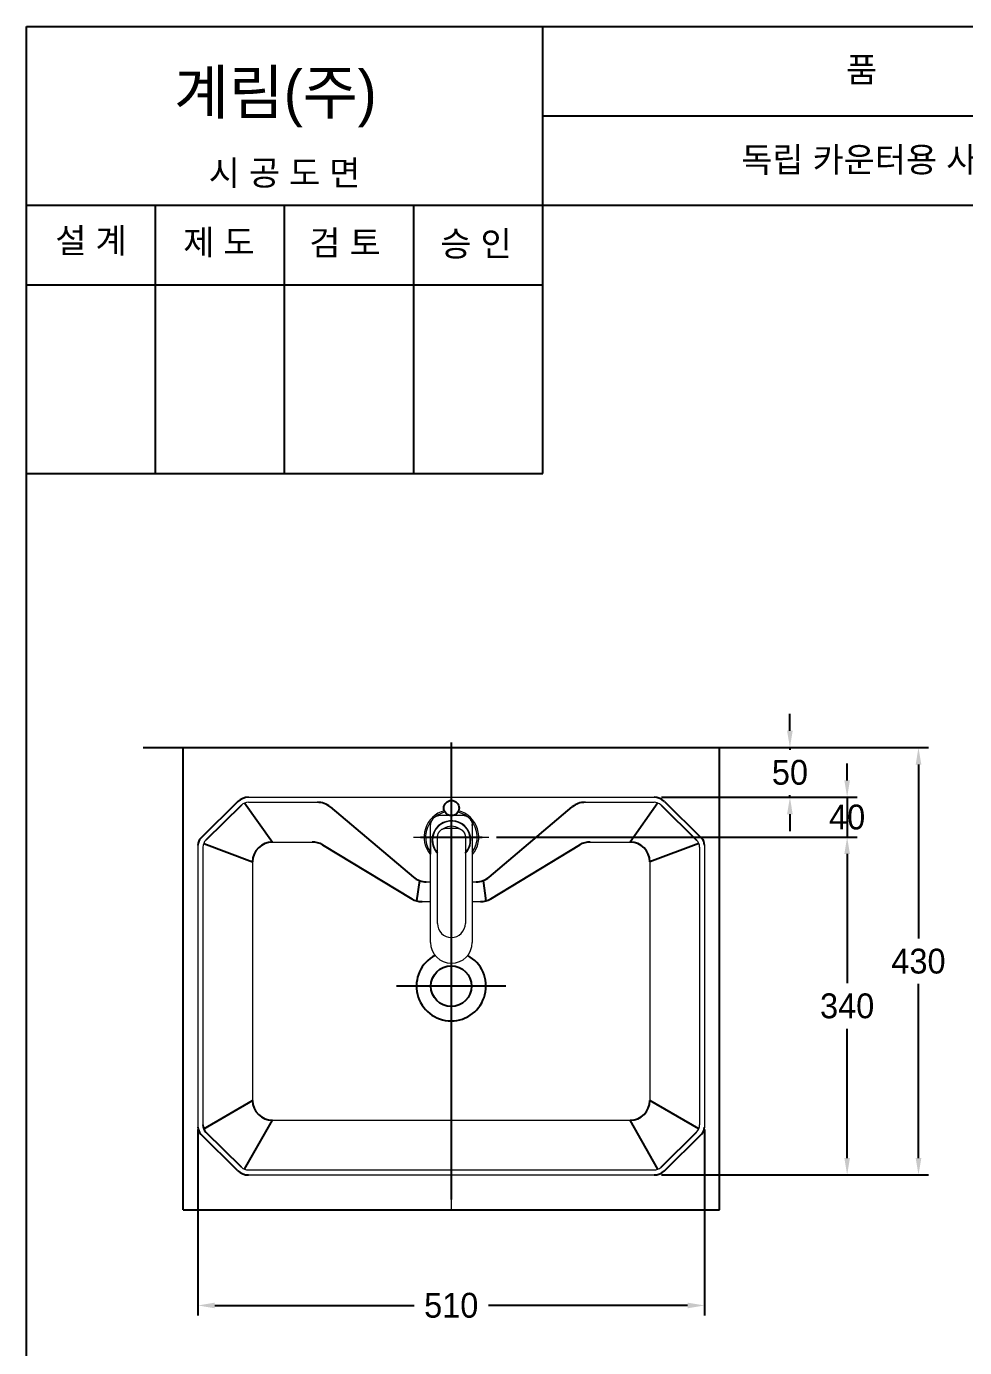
# Model space of a CAD drawing. Header units: millimetres. Extents: x 0 to 1800, y -67 to 2530.
# Drawn here: x 0 to 945, y 1201 to 2530 of the extents above; entities that cross this region are included whole.
import ezdxf
from ezdxf.enums import TextEntityAlignment as Align
from ezdxf.lldxf.tags import DXFTag

# ---------------------------------------------------------------- set-up
doc = ezdxf.new("R2010")
doc.units = ezdxf.units.MM
doc.layers.add('61', color=7, linetype='Continuous', true_color=0xffffff)
for name, color, linetype in [('TEXT', 7, 'Continuous'), ('내부선 및 부속', 4, 'Continuous'), ('도각라인', 255, 'Continuous'), ('외형선', 3, 'Continuous'), ('중심선', 1, 'DASHED'), ('치수선', 7, 'Continuous')]:
    doc.layers.add(name, color=color, linetype=linetype)
doc.styles.add('____', font='')
doc.styles.add('타이틀', font='H2GTRM.TTF', dxfattribs={"height": 25})
doc.styles.get('____').set_extended_font_data('굴림')
tags = doc.linetypes.add('DASHDOT', pattern=[70, 31, -13, 13, -13]).pattern_tags.tags
tags[10:11] = [DXFTag(74, 4), DXFTag(75, 0), DXFTag(340, '0'), DXFTag(46, 0.0), DXFTag(50, 0.0), DXFTag(44, 0.0), DXFTag(45, 0.0)]
tags[8:9] = [DXFTag(74, 4), DXFTag(75, 0), DXFTag(340, '0'), DXFTag(46, 0.0), DXFTag(50, 0.0), DXFTag(44, 0.0), DXFTag(45, 0.0)]
tags[6:7] = [DXFTag(74, 4), DXFTag(75, 0), DXFTag(340, '0'), DXFTag(46, 0.0), DXFTag(50, 0.0), DXFTag(44, 0.0), DXFTag(45, 0.0)]
tags[4:5] = [DXFTag(74, 4), DXFTag(75, 0), DXFTag(340, '0'), DXFTag(46, 0.0), DXFTag(50, 0.0), DXFTag(44, 0.0), DXFTag(45, 0.0)]
tags = doc.linetypes.add('DASHED', pattern=[25.72, 12.86, -12.86]).pattern_tags.tags
tags[6:7] = [DXFTag(74, 4), DXFTag(75, 0), DXFTag(340, '0'), DXFTag(46, 0.0), DXFTag(50, 0.0), DXFTag(44, 0.0), DXFTag(45, 0.0)]
tags[4:5] = [DXFTag(74, 4), DXFTag(75, 0), DXFTag(340, '0'), DXFTag(46, 0.0), DXFTag(50, 0.0), DXFTag(44, 0.0), DXFTag(45, 0.0)]
doc.dimstyles.new('MSADIM', dxfattribs={"dimtxt": 33, "dimasz": 17, "dimexe": 10, "dimexo": 7.5, "dimgap": 10, "dimtad": 0, "dimtih": 1, "dimtoh": 1, "dimdec": 0, "dimzin": 1, "dimdsep": 46, "dimtxsty": '____', "dimcen": 11.25, "dimadec": 0, "dimazin": 0, "dimtfac": 1, "dimtdec": 0, "dimtix": 1, "dimtmove": 0, "dimatfit": 3, "dimfxl": 1, "dimtolj": 1, "dimtzin": 1, "dimarcsym": 0})

# ---------------------------------------------------------------- blocks, each defined once
blk = doc.blocks.new('*D9')
at = {"layer": '치수선', "color": 0, "linetype": 'Continuous', "lineweight": -2, "transparency": 16777216}
for p, q in [((473.2, 1714.3), (836.3, 1714.3)), ((826.3, 1697.3), (826.3, 1567.2)), ((826.3, 1391.3), (826.3, 1521.5)), ((639.4, 1374.3), (836.3, 1374.3))]:
    blk.add_line(p, q, dxfattribs=at)
at = {"layer": '치수선', "color": 0, "linetype": 'Continuous', "transparency": 16777216}
for points in [[(823.5, 1697.3), (829.1, 1697.3), (826.3, 1714.3)], [(823.5, 1391.3), (829.1, 1391.3), (826.3, 1374.3)]]:
    blk.add_solid(points, dxfattribs=at)
at = {"layer": '치수선', "color": 0, "linetype": 'Continuous', "transparency": 16777216, "insert": (826.3, 1544.3), "char_height": 25, "attachment_point": 5, "style": '____'}
blk.add_mtext('\\A1;340', dxfattribs=at)
blk = doc.blocks.new('*D10')
at = {"layer": '치수선', "color": 0, "linetype": 'Continuous', "lineweight": -2, "transparency": 16777216}
for p, q in [((172.7, 1420), (172.7, 1233)), ((682.7, 1420), (682.7, 1233)), ((189.7, 1243), (390.4, 1243)), ((665.7, 1243), (465.1, 1243))]:
    blk.add_line(p, q, dxfattribs=at)
at = {"layer": '치수선', "color": 0, "linetype": 'Continuous', "transparency": 16777216}
for points in [[(189.7, 1245.8), (189.7, 1240.1), (172.7, 1243)], [(665.7, 1245.8), (665.7, 1240.1), (682.7, 1243)]]:
    blk.add_solid(points, dxfattribs=at)
at = {"layer": '치수선', "color": 0, "linetype": 'Continuous', "transparency": 16777216, "insert": (427.7, 1243), "char_height": 25, "attachment_point": 5, "style": '____'}
blk.add_mtext('\\A1;510', dxfattribs=at)
blk = doc.blocks.new('*D11')
at = {"layer": '치수선', "color": 0, "linetype": 'Continuous', "lineweight": -2, "transparency": 16777216}
for p, q in [((768.7, 1821.3), (768.7, 1838.3)), ((705.2, 1804.3), (778.7, 1804.3)), ((768.7, 1804.3), (768.7, 1802.1)), ((768.7, 1754.3), (768.7, 1756.5)), ((639.4, 1754.3), (778.7, 1754.3)), ((768.7, 1737.3), (768.7, 1720.3))]:
    blk.add_line(p, q, dxfattribs=at)
at = {"layer": '치수선', "color": 0, "linetype": 'Continuous', "transparency": 16777216}
for points in [[(765.8, 1821.3), (771.5, 1821.3), (768.7, 1804.3)], [(765.8, 1737.3), (771.5, 1737.3), (768.7, 1754.3)]]:
    blk.add_solid(points, dxfattribs=at)
at = {"layer": '치수선', "color": 0, "linetype": 'Continuous', "transparency": 16777216, "insert": (768.7, 1779.3), "char_height": 25, "attachment_point": 5, "style": '____'}
blk.add_mtext('\\A1;50', dxfattribs=at)
blk = doc.blocks.new('*D12')
at = {"layer": '치수선', "color": 0, "linetype": 'Continuous', "lineweight": -2, "transparency": 16777216}
for p, q in [((705.2, 1804.3), (908.1, 1804.3)), ((898.1, 1787.3), (898.1, 1612.2)), ((898.1, 1391.3), (898.1, 1566.5)), ((639.4, 1374.3), (908.1, 1374.3))]:
    blk.add_line(p, q, dxfattribs=at)
at = {"layer": '치수선', "color": 0, "linetype": 'Continuous', "transparency": 16777216}
for points in [[(895.3, 1787.3), (901, 1787.3), (898.1, 1804.3)], [(895.3, 1391.3), (901, 1391.3), (898.1, 1374.3)]]:
    blk.add_solid(points, dxfattribs=at)
at = {"layer": '치수선', "color": 0, "linetype": 'Continuous', "transparency": 16777216, "insert": (898.1, 1589.3), "char_height": 25, "attachment_point": 5, "style": '____'}
blk.add_mtext('\\A1;430', dxfattribs=at)
blk = doc.blocks.new('*D14')
at = {"layer": '치수선', "color": 0, "linetype": 'Continuous', "lineweight": -2, "transparency": 16777216}
for p, q in [((826.3, 1771.3), (826.3, 1788.3)), ((639.4, 1754.3), (836.3, 1754.3)), ((826.3, 1754.3), (826.3, 1714.3)), ((473.2, 1714.3), (836.3, 1714.3)), ((826.3, 1697.3), (826.3, 1680.3))]:
    blk.add_line(p, q, dxfattribs=at)
at = {"layer": '치수선', "color": 0, "linetype": 'Continuous', "transparency": 16777216}
for points in [[(823.5, 1771.3), (829.1, 1771.3), (826.3, 1754.3)], [(823.5, 1697.3), (829.1, 1697.3), (826.3, 1714.3)]]:
    blk.add_solid(points, dxfattribs=at)
at = {"layer": '치수선', "color": 0, "linetype": 'Continuous', "transparency": 16777216, "insert": (826.3, 1734.3), "char_height": 25, "attachment_point": 5, "style": '____'}
blk.add_mtext('\\A1;40', dxfattribs=at)

msp = doc.modelspace()

# ---------------------------------------------------------------- linework, layer by layer
at = {"layer": '61', "linetype": 'Continuous', "lineweight": 18}
msp.add_point((427.7, 1754.3), dxfattribs=at)
at = {"layer": '내부선 및 부속'}
for p, q in [((216.5, 1746.4), (180.7, 1711.2)), ((219.7, 1748.6), (247.7, 1709.3)), ((305.8, 1744.6), (389.6, 1674)), ((465.8, 1674), (549.6, 1744.6)), ((635.7, 1748.6), (607.7, 1709.3)), ((638.9, 1746.4), (674.7, 1711.2)), ((178.5, 1707.9), (227.7, 1689.3)), ((298.2, 1706.4), (388, 1652.2)), ((467.5, 1652.2), (557.3, 1706.4)), ((676.9, 1707.9), (627.7, 1689.3)), ((395.7, 1670.5), (392.9, 1650.1)), ((459.8, 1670.5), (462.5, 1650.1)), ((178.5, 1420.7), (227.7, 1449.3)), ((676.9, 1420.7), (627.7, 1449.3)), ((219.7, 1380.1), (247.7, 1429.3)), ((635.7, 1380.1), (607.7, 1429.3)), ((216.5, 1382.2), (180.7, 1417.5)), ((638.9, 1382.2), (674.7, 1417.5))]:
    msp.add_line(p, q, dxfattribs=at)
at = {"layer": '내부선 및 부속', "linetype": 'Continuous', "lineweight": 18}
for p, q in [((223.5, 1749.3), (292.9, 1749.3)), ((562.5, 1749.3), (631.9, 1749.3)), ((417.2, 1736.3), (425.2, 1736.3)), ((430.7, 1736.3), (438.7, 1736.3)), ((406.9, 1608.3), (406.9, 1726.1)), ((422.9, 1723.3), (432.9, 1723.3)), ((448.9, 1726.1), (448.9, 1608.3)), ((177.7, 1704.1), (177.7, 1424.6)), ((247.7, 1709.3), (287.8, 1709.3)), ((413.9, 1713.4), (413.9, 1714.3)), ((413.9, 1701.3), (413.9, 1713.4)), ((441.9, 1714.3), (441.9, 1713.4)), ((441.9, 1713.4), (441.9, 1701.3)), ((567.6, 1709.3), (607.7, 1709.3)), ((677.7, 1704.1), (677.7, 1424.6)), ((227.7, 1689.3), (227.7, 1449.3)), ((413.9, 1627.3), (413.9, 1701.3)), ((441.9, 1701.3), (441.9, 1627.3)), ((627.7, 1689.3), (627.7, 1449.3)), ((402.5, 1669.3), (406.9, 1669.3)), ((448.9, 1669.3), (452.9, 1669.3)), ((398.3, 1649.3), (406.9, 1649.3)), ((448.9, 1649.3), (457.1, 1649.3)), ((247.7, 1429.3), (607.7, 1429.3)), ((223.5, 1379.3), (631.9, 1379.3))]:
    msp.add_line(p, q, dxfattribs=at)
at = {"layer": '내부선 및 부속', "linetype": 'Continuous'}
msp.add_circle((427.9, 1743.5), 7.64, dxfattribs=at)
at = {"layer": '내부선 및 부속'}
msp.add_circle((427.7, 1564.3), 20.5, dxfattribs=at)
at = {"layer": '내부선 및 부속', "lineweight": 18}
for centre, start, end in [((223.5, 1739.3), 90, 134.5586), ((631.9, 1739.3), 45.4414, 90), ((187.7, 1704.1), 134.5586, 180), ((667.7, 1704.1), 0, 45.4414), ((667.7, 1424.6), 314.5586, 0), ((223.5, 1389.3), 225.4414, 270), ((631.9, 1389.3), 270, 314.5586)]:
    msp.add_arc(centre, 10, start, end, dxfattribs=at)
at = {"layer": '내부선 및 부속'}
for centre, radius, start, end in [((292.9, 1729.3), 20, 49.8991, 90), ((562.5, 1729.3), 20, 90, 130.1009), ((247.7, 1689.3), 20, 90, 180), ((287.8, 1689.3), 20, 58.8677, 90), ((567.6, 1689.3), 20, 90, 121.1323), ((607.7, 1689.3), 20, 0, 90), ((402.5, 1689.3), 20, 229.8991, 270), ((452.9, 1689.3), 20, 270, 310.1009), ((398.3, 1669.3), 20, 238.8677, 270), ((457.1, 1669.3), 20, 270, 301.1323), ((247.7, 1449.3), 20, 180, 270), ((607.7, 1449.3), 20, 270, 0), ((187.7, 1424.6), 10, 180, 225.4414)]:
    msp.add_arc(centre, radius, start, end, dxfattribs=at)
at = {"layer": '내부선 및 부속', "linetype": 'Continuous', "lineweight": 18}
for centre, radius, start, end in [((427.9, 1714.3), 27.5, 105.1412, 220.213), ((427.9, 1714.3), 26, 138.3075, 215.8537), ((427.9, 1711.3), 19.5, 315.7312, 180), ((427.9, 1711.3), 19, 317.3006, 222.3675), ((427.9, 1714.3), 26, 104.5323, 126.2981), ((427.9, 1714.3), 26, 53.3306, 75.4677), ((427.9, 1714.3), 27.5, 319.9383, 74.8588), ((427.9, 1714.3), 26, 323.8762, 42.39), ((427.9, 1711.3), 13.9, 56.5031, 122.9006), ((427.9, 1711.3), 19.5, 180, 223.9594), ((427.9, 1627.3), 14, 180, 270), ((427.9, 1627.3), 14, 270, 0), ((427.9, 1608.3), 21, 180, 0)]:
    msp.add_arc(centre, radius, start, end, dxfattribs=at)
at = {"layer": '내부선 및 부속', "linetype": 'Continuous'}
msp.add_arc((427.7, 1564.3), 35, 117.6979, 61.7403, dxfattribs=at)
at = {"layer": '내부선 및 부속', "linetype": 'Continuous', "lineweight": 18}
for points, knots in [([(406.9, 1726.1), (406.9, 1726.1), (406.9, 1726.1), (406.9, 1726.1), (406.9, 1726.1), (406.9, 1726.1), (406.9, 1726.2), (406.9, 1726.2), (406.9, 1726.4), (406.9, 1726.7), (407, 1726.9), (407, 1727.4), (407.1, 1728.1), (407.3, 1728.7), (407.4, 1729.1), (407.4, 1729.2), (407.5, 1729.4), (407.5, 1729.5), (407.6, 1729.7), (407.7, 1729.8), (407.8, 1730.3), (408, 1730.6), (408.3, 1731.2), (408.5, 1731.5), (408.8, 1731.9), (408.9, 1732), (409, 1732.2), (409.1, 1732.3), (409.2, 1732.4), (409.2, 1732.5), (409.4, 1732.7), (409.5, 1732.8), (409.7, 1733), (409.7, 1733.1), (409.8, 1733.2), (409.9, 1733.3), (410.2, 1733.6), (410.4, 1733.8), (410.9, 1734.2), (411.2, 1734.4), (411.8, 1734.8), (412, 1734.9), (412.5, 1735.2), (412.6, 1735.3), (412.8, 1735.3), (412.9, 1735.4), (412.9, 1735.4), (413, 1735.4), (413.1, 1735.5), (413.2, 1735.5), (413.6, 1735.7), (413.9, 1735.8), (414.5, 1736), (414.8, 1736.1), (415.5, 1736.2), (415.8, 1736.2), (416.2, 1736.3), (416.3, 1736.3), (416.5, 1736.3), (416.6, 1736.3), (416.7, 1736.3), (416.8, 1736.3), (416.9, 1736.3), (417, 1736.3), (417.1, 1736.3), (417.1, 1736.3), (417.1, 1736.3), (417.1, 1736.3), (417.2, 1736.3), (417.2, 1736.3), (417.2, 1736.3)], [0, 0, 0, 0, 0.000488, 0.000488, 0.000977, 0.001953, 0.003906, 0.007812, 0.015625, 0.03125, 0.0625, 0.0625, 0.125, 0.1875, 0.1875, 0.203125, 0.203125, 0.21875, 0.21875, 0.25, 0.25, 0.3125, 0.3125, 0.375, 0.375, 0.40625, 0.40625, 0.421875, 0.421875, 0.4375, 0.4375, 0.46875, 0.46875, 0.484375, 0.484375, 0.5, 0.5, 0.5625, 0.5625, 0.625, 0.625, 0.6875, 0.6875, 0.71875, 0.71875, 0.726562, 0.726562, 0.734375, 0.734375, 0.75, 0.75, 0.8125, 0.8125, 0.875, 0.875, 0.9375, 0.9375, 0.953125, 0.953125, 0.96875, 0.96875, 0.984375, 0.984375, 0.992188, 0.996094, 0.998047, 0.999023, 0.999512, 0.999512, 1, 1, 1, 1]), ([(417.2, 1736.3), (417.2, 1736.3), (417.2, 1736.3), (417.2, 1736.3), (417.2, 1736.3), (417.2, 1736.3)], [0, 0, 0, 0, 0.446521, 0.446521, 1, 1, 1, 1]), ([(438.7, 1736.3), (438.7, 1736.3), (438.7, 1736.3), (438.7, 1736.3), (438.7, 1736.3), (438.8, 1736.3), (438.8, 1736.3), (438.9, 1736.3), (439, 1736.3), (439.3, 1736.3), (439.6, 1736.3), (440.1, 1736.2), (440.4, 1736.2), (441, 1736.1), (441.4, 1736), (441.8, 1735.9), (441.8, 1735.8), (442, 1735.8), (442.1, 1735.7), (442.3, 1735.7), (442.5, 1735.6), (442.9, 1735.4), (443.2, 1735.3), (443.8, 1734.9), (444.1, 1734.8), (444.5, 1734.5), (444.7, 1734.4), (444.9, 1734.2), (444.9, 1734.2), (445.1, 1734.1), (445.1, 1734), (445.3, 1733.9), (445.4, 1733.8), (445.6, 1733.6), (445.7, 1733.5), (445.8, 1733.4), (445.9, 1733.4), (446.2, 1733.1), (446.4, 1732.8), (446.8, 1732.3), (447, 1732), (447.4, 1731.5), (447.6, 1731.2), (447.8, 1730.8), (447.9, 1730.6), (448, 1730.4), (448, 1730.3), (448.1, 1730.2), (448.1, 1730.1), (448.3, 1729.7), (448.4, 1729.4), (448.6, 1728.7), (448.7, 1728.4), (448.8, 1727.8), (448.9, 1727.4), (448.9, 1727), (448.9, 1726.9), (448.9, 1726.8), (448.9, 1726.7), (448.9, 1726.5), (448.9, 1726.4), (448.9, 1726.3), (448.9, 1726.2), (448.9, 1726.2), (448.9, 1726.1), (448.9, 1726.1), (448.9, 1726.1), (448.9, 1726.1), (448.9, 1726.1), (448.9, 1726.1)], [0, 0, 0, 0, 0.000488, 0.000488, 0.000977, 0.001953, 0.003906, 0.007812, 0.015625, 0.03125, 0.0625, 0.0625, 0.125, 0.125, 0.1875, 0.1875, 0.203125, 0.203125, 0.21875, 0.21875, 0.25, 0.25, 0.3125, 0.3125, 0.375, 0.375, 0.40625, 0.40625, 0.421875, 0.421875, 0.4375, 0.4375, 0.46875, 0.46875, 0.484375, 0.484375, 0.5, 0.5, 0.5625, 0.5625, 0.625, 0.625, 0.6875, 0.6875, 0.71875, 0.71875, 0.734375, 0.734375, 0.75, 0.75, 0.8125, 0.8125, 0.875, 0.875, 0.9375, 0.9375, 0.953125, 0.953125, 0.96875, 0.96875, 0.984375, 0.984375, 0.992187, 0.996094, 0.998047, 0.999023, 0.999512, 0.999512, 1, 1, 1, 1]), ([(438.7, 1736.3), (438.7, 1736.3), (438.7, 1736.3), (438.7, 1736.3), (438.7, 1736.3), (438.7, 1736.3)], [0, 0, 0, 0, 0.553479, 0.553479, 1, 1, 1, 1]), ([(406.9, 1726.1), (406.9, 1726.1), (406.9, 1726.1), (406.9, 1726.1), (406.9, 1726.1), (406.9, 1726.1)], [0, 0, 0, 0, 0.506361, 0.506361, 1, 1, 1, 1]), ([(413.9, 1714.3), (413.9, 1714.7), (413.9, 1715.1), (414, 1715.8), (414.1, 1716.1), (414.2, 1716.8), (414.3, 1717.1), (414.6, 1717.7), (414.7, 1718), (414.9, 1718.5), (415.1, 1718.8), (415.4, 1719.2), (415.5, 1719.5), (415.8, 1719.9), (416, 1720), (416.2, 1720.3), (416.2, 1720.4), (416.4, 1720.5), (416.4, 1720.5), (416.5, 1720.6), (416.5, 1720.6), (416.5, 1720.7), (416.5, 1720.7), (416.5, 1720.7), (416.5, 1720.7), (416.5, 1720.7), (416.5, 1720.7), (416.5, 1720.7), (416.5, 1720.7), (416.5, 1720.7), (416.8, 1720.9), (417, 1721.1), (417.5, 1721.5), (417.7, 1721.7), (418.2, 1722), (418.5, 1722.2), (419, 1722.4), (419.3, 1722.6), (419.8, 1722.8), (420.1, 1722.9), (420.7, 1723), (420.9, 1723.1), (421.5, 1723.2), (421.8, 1723.2), (422.3, 1723.3), (422.6, 1723.3), (422.9, 1723.3)], [0, 0, 0, 0, 0.0625, 0.0625, 0.125, 0.125, 0.1875, 0.1875, 0.25, 0.25, 0.3125, 0.3125, 0.375, 0.375, 0.4375, 0.4375, 0.46875, 0.46875, 0.484375, 0.492187, 0.496094, 0.498047, 0.499023, 0.499512, 0.499756, 0.499878, 0.499939, 0.499969, 0.499969, 0.5, 0.5, 0.5625, 0.5625, 0.625, 0.625, 0.6875, 0.6875, 0.75, 0.75, 0.8125, 0.8125, 0.875, 0.875, 0.9375, 0.9375, 1, 1, 1, 1]), ([(432.9, 1723.3), (432.9, 1723.3), (432.9, 1723.3), (433, 1723.3), (433, 1723.3), (433.1, 1723.3), (433.1, 1723.3), (433.2, 1723.3), (433.2, 1723.3), (433.3, 1723.3), (433.3, 1723.3), (433.4, 1723.3), (433.4, 1723.3), (433.5, 1723.3), (433.5, 1723.3), (433.5, 1723.3), (433.6, 1723.3), (433.6, 1723.3), (433.7, 1723.3), (433.7, 1723.3), (433.8, 1723.3), (433.8, 1723.3), (433.9, 1723.3), (433.9, 1723.3), (434, 1723.2), (434, 1723.2), (434.1, 1723.2), (434.1, 1723.2), (434.1, 1723.2), (434.2, 1723.2), (434.2, 1723.2), (434.3, 1723.2), (434.3, 1723.2), (434.4, 1723.2), (434.4, 1723.2), (434.5, 1723.2), (434.5, 1723.2), (434.6, 1723.2), (434.6, 1723.1), (434.7, 1723.1), (434.7, 1723.1), (434.7, 1723.1), (434.8, 1723.1), (434.8, 1723.1), (434.9, 1723.1), (434.9, 1723.1), (435, 1723.1), (435, 1723.1), (435.1, 1723), (435.1, 1723), (435.2, 1723), (435.2, 1723), (435.3, 1723), (435.3, 1723), (435.3, 1723), (435.4, 1723), (435.4, 1722.9), (435.5, 1722.9), (435.5, 1722.9), (435.6, 1722.9), (435.6, 1722.9), (435.7, 1722.9), (435.7, 1722.9), (435.8, 1722.8), (435.8, 1722.8), (435.8, 1722.8), (435.9, 1722.8), (435.9, 1722.8), (436, 1722.8), (436, 1722.8), (436.1, 1722.7), (436.1, 1722.7), (436.2, 1722.7), (436.2, 1722.7), (436.3, 1722.7), (436.3, 1722.6), (436.3, 1722.6), (436.4, 1722.6), (436.4, 1722.6), (436.5, 1722.6), (436.5, 1722.6), (436.6, 1722.5), (436.6, 1722.5), (436.7, 1722.5), (436.7, 1722.5), (436.7, 1722.4), (436.8, 1722.4), (436.8, 1722.4), (436.9, 1722.4), (436.9, 1722.4), (437, 1722.3), (437, 1722.3), (437.1, 1722.3), (437.1, 1722.3), (437.1, 1722.3), (437.2, 1722.2), (437.2, 1722.2), (437.3, 1722.2), (437.3, 1722.2), (437.4, 1722.1), (437.4, 1722.1), (437.4, 1722.1), (437.5, 1722.1), (437.5, 1722), (437.6, 1722), (437.6, 1722), (437.7, 1722), (437.7, 1721.9), (437.7, 1721.9), (437.8, 1721.9), (437.8, 1721.8), (437.9, 1721.8), (437.9, 1721.8), (437.9, 1721.8), (438, 1721.7), (438, 1721.7), (438.1, 1721.7), (438.1, 1721.7), (438.1, 1721.6), (438.2, 1721.6), (438.2, 1721.6), (438.3, 1721.5), (438.3, 1721.5), (438.3, 1721.5), (438.4, 1721.4), (438.4, 1721.4), (438.5, 1721.4), (438.5, 1721.4), (438.5, 1721.3), (438.6, 1721.3), (438.6, 1721.3), (438.7, 1721.2), (438.7, 1721.2), (438.7, 1721.2), (438.8, 1721.1), (438.8, 1721.1), (438.9, 1721.1), (438.9, 1721), (438.9, 1721), (439, 1721), (439, 1720.9), (439, 1720.9), (439.1, 1720.9), (439.1, 1720.8), (439.2, 1720.8), (439.2, 1720.7), (439.2, 1720.7), (439.3, 1720.7), (439.3, 1720.6), (439.3, 1720.6), (439.4, 1720.6), (439.4, 1720.5), (439.4, 1720.5), (439.5, 1720.5), (439.5, 1720.4), (439.6, 1720.4), (439.6, 1720.3), (439.6, 1720.3), (439.7, 1720.3), (439.7, 1720.2), (439.7, 1720.2), (439.8, 1720.1), (439.8, 1720.1), (439.8, 1720), (439.9, 1720), (439.9, 1719.9), (440, 1719.9), (440, 1719.9), (440, 1719.8), (440.1, 1719.8), (440.1, 1719.7), (440.1, 1719.7), (440.2, 1719.6), (440.2, 1719.6), (440.2, 1719.5), (440.3, 1719.5), (440.3, 1719.4), (440.4, 1719.3), (440.4, 1719.3), (440.4, 1719.2), (440.5, 1719.2), (440.5, 1719.1), (440.5, 1719.1), (440.6, 1719), (440.6, 1719), (440.6, 1718.9), (440.7, 1718.8), (440.7, 1718.8), (440.7, 1718.7), (440.8, 1718.7), (440.8, 1718.6), (440.8, 1718.5), (440.9, 1718.5), (440.9, 1718.4), (440.9, 1718.3), (441, 1718.3), (441, 1718.2), (441, 1718.1), (441.1, 1718.1), (441.1, 1718), (441.1, 1717.9), (441.2, 1717.9), (441.2, 1717.8), (441.2, 1717.7), (441.3, 1717.6), (441.3, 1717.6), (441.3, 1717.5), (441.3, 1717.4), (441.4, 1717.4), (441.4, 1717.3), (441.4, 1717.2), (441.4, 1717.1), (441.5, 1717), (441.5, 1717), (441.5, 1716.9), (441.5, 1716.8), (441.6, 1716.7), (441.6, 1716.6), (441.6, 1716.6), (441.6, 1716.5), (441.7, 1716.4), (441.7, 1716.3), (441.7, 1716.2), (441.7, 1716.1), (441.7, 1716.1), (441.7, 1716), (441.8, 1715.9), (441.8, 1715.8), (441.8, 1715.7), (441.8, 1715.6), (441.8, 1715.5), (441.8, 1715.4), (441.8, 1715.3), (441.8, 1715.3), (441.9, 1715.2), (441.9, 1715.1), (441.9, 1715), (441.9, 1714.9), (441.9, 1714.8), (441.9, 1714.7), (441.9, 1714.6), (441.9, 1714.5), (441.9, 1714.4), (441.9, 1714.3), (441.9, 1714.3)], [0, 0, 0, 0, 0.003129, 0.006261, 0.009395, 0.012531, 0.015671, 0.018812, 0.021957, 0.025104, 0.028253, 0.031405, 0.03456, 0.037717, 0.040878, 0.04404, 0.047206, 0.050374, 0.053544, 0.056718, 0.059894, 0.063073, 0.066255, 0.069439, 0.072627, 0.075817, 0.079009, 0.082205, 0.085404, 0.088605, 0.091809, 0.095016, 0.098226, 0.101439, 0.104654, 0.107873, 0.111094, 0.114319, 0.117546, 0.120777, 0.12401, 0.127246, 0.130486, 0.133728, 0.136973, 0.140221, 0.143473, 0.146727, 0.149985, 0.153245, 0.156509, 0.159776, 0.163045, 0.166318, 0.169595, 0.172874, 0.176156, 0.179442, 0.18273, 0.186022, 0.189317, 0.192616, 0.195917, 0.199222, 0.20253, 0.205841, 0.209156, 0.212474, 0.215795, 0.219119, 0.222447, 0.225778, 0.229112, 0.23245, 0.235791, 0.239135, 0.242483, 0.245834, 0.249189, 0.252547, 0.255908, 0.259273, 0.262641, 0.266013, 0.269388, 0.272767, 0.276149, 0.279534, 0.282923, 0.286316, 0.289712, 0.293112, 0.296515, 0.299922, 0.303332, 0.306746, 0.310163, 0.313584, 0.317009, 0.320437, 0.323869, 0.327304, 0.330743, 0.334186, 0.337632, 0.341082, 0.344536, 0.347994, 0.351455, 0.354919, 0.358388, 0.36186, 0.365336, 0.368816, 0.3723, 0.375787, 0.379278, 0.382773, 0.386271, 0.389774, 0.39328, 0.39679, 0.400304, 0.403821, 0.407343, 0.410868, 0.414398, 0.417931, 0.421468, 0.425009, 0.428554, 0.432102, 0.435655, 0.439211, 0.442772, 0.446336, 0.449905, 0.453477, 0.457054, 0.460634, 0.464218, 0.467806, 0.471399, 0.474995, 0.478595, 0.4822, 0.485808, 0.489421, 0.492983, 0.496582, 0.500218, 0.503891, 0.5076, 0.511346, 0.515129, 0.518949, 0.522805, 0.526699, 0.530629, 0.534596, 0.538599, 0.54264, 0.546717, 0.550832, 0.554983, 0.559171, 0.563396, 0.567658, 0.571956, 0.576292, 0.580665, 0.585074, 0.589521, 0.594004, 0.598525, 0.603082, 0.607676, 0.612308, 0.616976, 0.621681, 0.626424, 0.631203, 0.636019, 0.640873, 0.645763, 0.650691, 0.655655, 0.660657, 0.665695, 0.670771, 0.675884, 0.681034, 0.68622, 0.691444, 0.696705, 0.702003, 0.707339, 0.712711, 0.71812, 0.723567, 0.72905, 0.734571, 0.740129, 0.745724, 0.751356, 0.757025, 0.762732, 0.768475, 0.774256, 0.780074, 0.785928, 0.791821, 0.79775, 0.803716, 0.80972, 0.81576, 0.821838, 0.827953, 0.834106, 0.840295, 0.846522, 0.852785, 0.859086, 0.865424, 0.8718, 0.878212, 0.884662, 0.891149, 0.897673, 0.904234, 0.910833, 0.917468, 0.924141, 0.930851, 0.937599, 0.944383, 0.951205, 0.958064, 0.96496, 0.971894, 0.978865, 0.985872, 0.992918, 1, 1, 1, 1]), ([(448.9, 1726.1), (448.9, 1726.1), (448.9, 1726.1), (448.9, 1726.1), (448.9, 1726.1), (448.9, 1726.1)], [0, 0, 0, 0, 0.493639, 0.493639, 1, 1, 1, 1]), ([(406.9, 1712.5), (406.9, 1712.5), (406.9, 1712.5), (406.9, 1712.5), (406.9, 1712.4), (406.9, 1712.4), (406.9, 1712.4), (406.9, 1712.3), (406.9, 1712.4), (406.9, 1712.2), (406.9, 1711.7), (406.9, 1710.9), (406.9, 1709.9), (406.9, 1708.7), (406.9, 1707.6), (406.9, 1706.4), (406.9, 1705.1), (406.9, 1703.2), (406.9, 1700.5), (406.9, 1698.5), (406.9, 1697.3)], [0, 0, 0, 0, 0.092353, 0.190581, 0.28235, 0.367667, 0.446539, 0.503991, 0.557471, 0.606967, 0.652495, 0.694048, 0.73647, 0.773783, 0.805985, 0.833073, 0.856674, 0.899706, 0.948118, 1, 1, 1, 1])]:
    msp.add_open_spline(points, degree=3, knots=knots, dxfattribs=at)
for points, degree in [([(416.3, 1736.3), (416.3, 1736.3), (416.2, 1736.3)], 2), ([(417.2, 1736.3), (417.2, 1736.3), (417.2, 1736.3), (417.2, 1736.3)], 3), ([(438.7, 1736.3), (438.7, 1736.3), (438.7, 1736.3), (438.7, 1736.3)], 3), ([(439.7, 1736.3), (439.6, 1736.3), (439.6, 1736.3)], 2), ([(406.9, 1726.1), (406.9, 1726.1), (406.9, 1726.1), (406.9, 1726.1)], 3), ([(407, 1727), (407, 1727), (407, 1727)], 2), ([(448.9, 1727), (448.9, 1727), (448.9, 1727)], 2), ([(448.9, 1726.1), (448.9, 1726.1), (448.9, 1726.1), (448.9, 1726.1)], 3), ([(448.9, 1606.6), (448.9, 1607.3), (448.9, 1608)], 2)]:
    msp.add_open_spline(points, degree=degree, dxfattribs=at)
at = {"layer": '내부선 및 부속', "linetype": 'Continuous', "lineweight": 13}
msp.add_open_spline([(448.9, 1726), (448.9, 1726.3), (448.9, 1726.7), (448.9, 1727)], degree=3, dxfattribs=at)
at = {"layer": '도각라인', "color": 7}
for p, q in [((0, 0), (0, 2530)), ((0, 2530), (1800, 2530)), ((520, 2080), (520, 2530)), ((520, 2440), (1800, 2440)), ((0, 2350), (1800, 2350)), ((130, 2080), (130, 2350)), ((260, 2080), (260, 2350)), ((390, 2080), (390, 2350)), ((0, 2270), (520, 2270)), ((0, 2080), (520, 2080))]:
    msp.add_line(p, q, dxfattribs=at)
at = {"layer": '외형선', "linetype": 'Continuous'}
for p, q in [((117.7, 1804.3), (737.8, 1804.3)), ((157.7, 1339.3), (157.7, 1804.3)), ((697.7, 1339.3), (697.7, 1804.3)), ((157.7, 1339.3), (697.7, 1339.3))]:
    msp.add_line(p, q, dxfattribs=at)
at = {"layer": '외형선'}
for p, q in [((213, 1750), (175.7, 1713.3)), ((642.4, 1750), (679.7, 1713.3)), ((213, 1378.6), (175.7, 1415.4)), ((642.4, 1378.6), (679.7, 1415.4))]:
    msp.add_line(p, q, dxfattribs=at)
at = {"layer": '외형선', "linetype": 'Continuous', "lineweight": 18}
for p, q in [((223.5, 1754.3), (631.9, 1754.3)), ((172.7, 1706.2), (172.7, 1422.5)), ((682.7, 1706.2), (682.7, 1422.5)), ((223.5, 1374.3), (631.9, 1374.3))]:
    msp.add_line(p, q, dxfattribs=at)
at = {"layer": '외형선'}
for centre, radius, start, end in [((223.5, 1739.3), 15, 90, 134.5586), ((631.9, 1739.3), 15, 45.4414, 90), ((182.7, 1706.2), 10, 134.5586, 180), ((672.7, 1706.2), 10, 0, 45.4414), ((182.7, 1422.5), 10, 180, 225.4414), ((672.7, 1422.5), 10, 314.5586, 0), ((223.5, 1389.3), 15, 225.4414, 270), ((631.9, 1389.3), 15, 270, 314.5586)]:
    msp.add_arc(centre, radius, start, end, dxfattribs=at)
at = {"layer": '중심선', "linetype": 'DASHDOT'}
for p, q in [((427.7, 1809.3), (427.7, 1349.5)), ((396.9, 1714.3), (458.9, 1714.3)), ((482.7, 1564.3), (372.7, 1564.3))]:
    msp.add_line(p, q, dxfattribs=at)
at = {"layer": '중심선', "linetype": 'DASHDOT', "lineweight": 18}
for p, q in [((427.7, 1759.3), (427.7, 1339.3)), ((389.7, 1714.3), (465.7, 1714.3))]:
    msp.add_line(p, q, dxfattribs=at)

# ---------------------------------------------------------------- texts
at = {"layer": 'TEXT', "style": '타이틀'}
for s, p in [('품             명', (915.7, 2486.4)), ('독립 카운터용 사각 세면기', (905.8, 2396)), ('시 공 도 면', (259.9, 2382.7)), ('설 계', (65, 2314.6)), ('제 도', (193.8, 2312.9)), ('검 토', (320.8, 2312.3)), ('승 인', (452.7, 2311.4))]:
    msp.add_text(s, height=25, dxfattribs=at).set_placement(p, align=Align.MIDDLE_CENTER)
msp.add_text('계림(주)', height=44, dxfattribs=at).set_placement((148.7, 2441.8))

# ---------------------------------------------------------------- dimensions: what is measured, and where the dimension line sits
at = {"layer": '치수선', "linetype": 'Continuous'}
for base, p1, p2, picture, middle in [((768.7, 1754.3), (697.7, 1804.3), (631.9, 1754.3), '*D11', (768.7, 1779.3)), ((898.1, 1374.3), (697.7, 1804.3), (631.9, 1374.3), '*D12', (898.1, 1589.3)), ((826.3, 1374.3), (465.7, 1714.3), (631.9, 1374.3), '*D9', (826.3, 1544.3))]:
    dim = msp.add_linear_dim(base=base, p1=p1, p2=p2, angle=90, dimstyle='MSADIM', override={"dimtxt": 25}, dxfattribs=at)
    dim.commit()
    dim.dimension.update_dxf_attribs({"geometry": picture, "text_midpoint": middle})
dim = msp.add_linear_dim(base=(826.3, 1714.3), p1=(631.9, 1754.3), p2=(465.7, 1714.3), angle=90, dimstyle='MSADIM', override={"dimtxt": 25}, dxfattribs=at)
dim.commit()
dim.dimension.update_dxf_attribs({"geometry": '*D14', "text_midpoint": (826.3, 1734.3), "dimtype": 160})
dim = msp.add_linear_dim(base=(682.7, 1243), p1=(172.7, 1427.5), p2=(682.7, 1427.5), dimstyle='MSADIM', override={"dimtxt": 25}, dxfattribs=at)
dim.commit()
dim.dimension.update_dxf_attribs({"geometry": '*D10', "text_midpoint": (427.7, 1243)})

doc.saveas('drawing.dxf')
